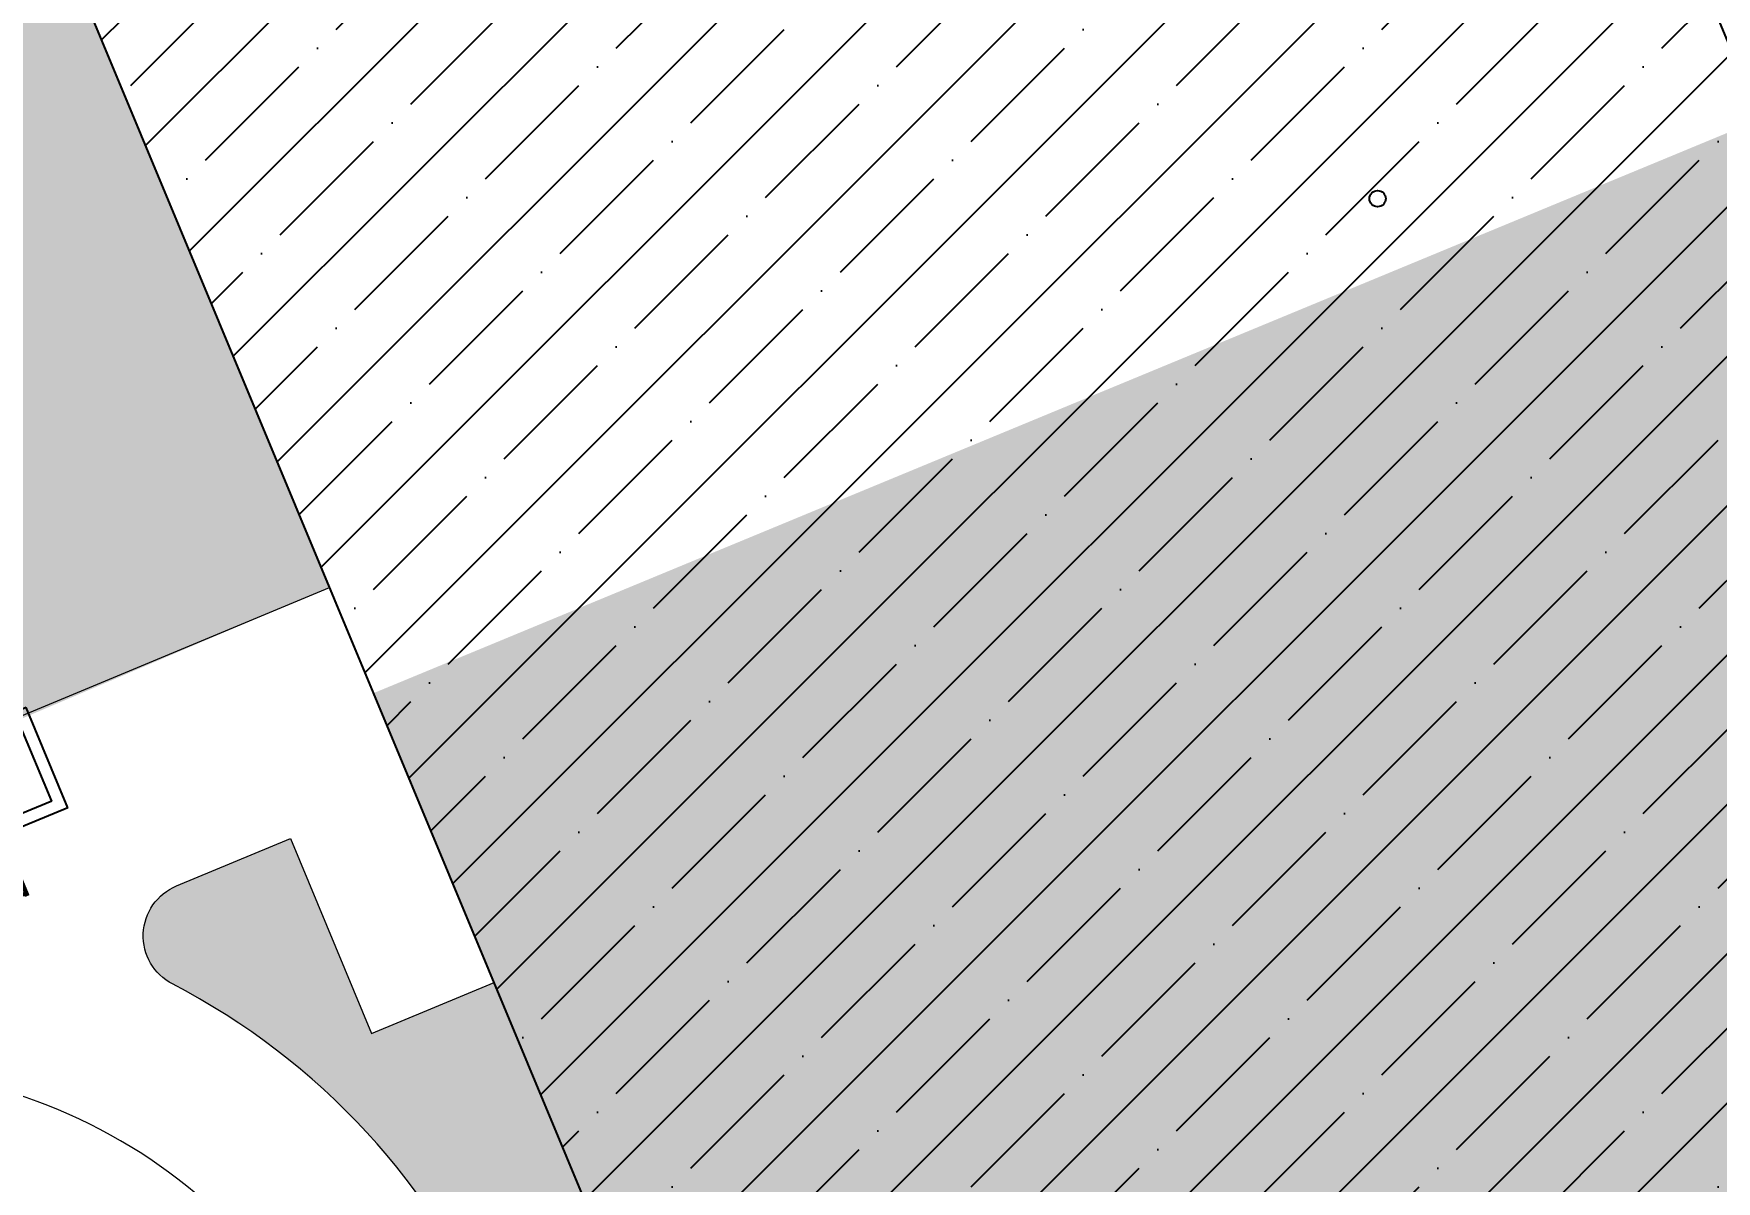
# Model space of a CAD drawing. Header units: inches. Extents: x 0 to 766, y -245 to 236.
# Drawn here: x 246.61 to 262.14, y 109.84 to 120.44 of the extents above; entities that cross this region are included whole.
import ezdxf

# ---------------------------------------------------------------- set-up
doc = ezdxf.new("R2010")
doc.units = ezdxf.units.IN
doc.header["$MEASUREMENT"] = 0
doc.linetypes.add('CENTER', pattern=[2, 1.25, -0.25, 0.25, -0.25])
doc.linetypes.add('HIDDEN', pattern=[0.375, 0.25, -0.125])
for name, color, linetype, lineweight in [('000 SOS 911 EQUIPOS', 5, 'Continuous', 25), ('000 SOS 911 IE-Alarmas Contra Incendio', 100, 'CONTRA_FUEGO', 25), ('000 SOS 911 Membrete', 255, 'Continuous', 18), ('000 SOS 911 TUBERIA ACI', 1, 'Continuous', 25), ('A-JARDIN', 251, 'Continuous', 9), ('A-PROYECCIONES', 251, 'HIDDEN', 9), ('DLP_MURO BAJO', 251, 'Continuous', 9), ('DLP_VERDE', 251, 'Continuous', 9)]:
    doc.layers.add(name, color=color, linetype=linetype, lineweight=lineweight)
doc.styles.add('MtXpl_Arial_Narrow', font='ARIALN.TTF')
doc.styles.get("Standard").update_dxf_attribs({"font": 'arial.ttf'})
doc.linetypes.add('CONTRA_FUEGO', pattern='A,0.9,-0.15,["ACI",Standard,S=0.08,R=0,X=-0.08,Y=-0.03],-0.2', length=1.25)
pattern_1 = [(252.5, (224.7641944979498, 71.68061551552734), (0.1469112948203549, -0.1958632256862088), [0, -0.19304, 0, -0.2159, 0, -0.206375]), (222.5, (224.7641944979498, 71.68061551552734), (0.02146303516649123, -0.4225123546636738), [0, -0.10414, 0, -0.17399, 0, -0.06667500000000001]), (182.5, (224.8921542387927, 71.77021389089992), (-0.3235593409169935, -0.227435928835707), [0, -0.0635, 0, -0.2286, 0, -0.29845]), (172.5, (224.8921542387927, 71.77021389089992), (-0.2488009110903542, -0.3102854999200086), [0, -0.03175, 0, -0.14986, 0, -0.17145])]

# ---------------------------------------------------------------- blocks, each defined once
blk = doc.blocks.new('01')
at = {"layer": '000 SOS 911 IE-Alarmas Contra Incendio', "color": 6, "linetype": 'Continuous'}
for p, q in [((763.4152067163672, -217.1090196650386), (762.9739800938313, -217.1090196650386)), ((762.9739800938313, -217.1090196650386), (762.9739800938318, -217.5502462875738)), ((763.4152067163672, -217.1090196650388), (763.4152067163672, -217.5502462875738)), ((763.365206716367, -217.1590196650386), (763.0239800938315, -217.1590196650386)), ((763.0239800938315, -217.1590196650386), (763.0239800938315, -217.500246287574)), ((763.365206716367, -217.1590196650386), (763.365206716367, -217.500246287574)), ((763.365206716367, -217.500246287574), (763.0239800938315, -217.500246287574)), ((763.4152067163672, -217.550246287574), (762.9739800938313, -217.550246287574))]:
    blk.add_line(p, q, dxfattribs=at)
at = {"layer": '000 SOS 911 IE-Alarmas Contra Incendio', "color": 6, "linetype": 'Continuous', "style": 'MtXpl_Arial_Narrow'}
blk.add_text('BZ', height=0.1634420128582015, dxfattribs=at).set_placement((763.4546889962231, -217.5521179622607))
blk = doc.blocks.new('base general')
at = {"layer": 'DLP_VERDE'}
h = blk.add_hatch(dxfattribs=at)
h.set_pattern_fill('AR-SAND', color=251, scale=0.0035, angle=215)
h.set_pattern_definition([(252.5, (-226544.9929284189, -8188091.284064868), (0.1028379063742484, -0.1371042579803462), [0, -0.135128, 0, -0.15113, 0, -0.1444625]), (222.5, (-226544.9929284189, -8188091.284064868), (0.01502412461654384, -0.2957586482645716), [0, -0.07289800000000002, 0, -0.121793, 0, -0.04667250000000001]), (182.5, (-226544.9033566003, -8188091.221346006), (-0.2264915386418954, -0.1592051501849949), [0, -0.04445, 0, -0.16002, 0, -0.208915]), (172.5, (-226544.9033566003, -8188091.221346006), (-0.1741606377632479, -0.217199849944006), [0, -0.022225, 0, -0.104902, 0, -0.120015])])
edge = h.paths.add_edge_path()
edge.add_line((35.41580056762905, 17.61179067846388), (34.95455813853187, 18.71969101391733))
edge.add_line((34.95455813853187, 18.71969101391733), (34.95451484443038, 18.71967298910022))
edge.add_line((34.95451484443038, 18.71967298910022), (26.09541963215452, 39.99920288659632))
edge.add_line((26.09541963215452, 39.99920288659632), (24.96460885493434, 39.52844891231507))
edge.add_line((24.96460885493434, 39.52844891231507), (24.21525246166857, 41.32843574881554))
edge.add_line((24.21525246166857, 41.32843574881554), (23.16457504793652, 40.8910259809345))
edge.add_arc((23.35674329285393, 40.42942944169044), 0.5000000000675453, 112.6025549344188, 242.6077559631927)
edge.add_arc((20.13618608468096, 34.21428573876619), 6.499999998689964, 22.603103711627227, 62.6077558450545, ccw=False)
edge.add_line((26.13691717362963, 36.71253039874136), (33.90051459215465, 18.06415133923292))
edge.add_arc((34.82370678105508, 18.44848997145891), 1.000000001170899, 202.6026878540078, 292.6029996940762)
edge.add_line((35.20805043788278, 17.52529987413436), (35.41580056762905, 17.61179067846388))
at = {"layer": 'DLP_MURO BAJO', "color": 251}
blk.add_line((18.76419143576641, 41.2257694574073, 1.244826271779357e-06), (24.57738136465196, 43.64587345533073, 2.953026254337112e-06), dxfattribs=at)
blk.add_lwpolyline([(35.41580056931707, 17.61179067846388), (35.20805043788278, 17.52529987413436, -0.4142151567783744), (33.90051459244569, 18.06415133923292), (26.13691717362963, 36.71253039874136, 0.1763479106686683), (23.12670349291875, 39.9854906052351, -0.6371021639211684), (23.164575047791, 40.8910259809345), (24.21525246166857, 41.32843574881554), (24.96460885493434, 39.52844891231507), (26.09541963215452, 39.99920288659632), (34.95451484443038, 18.71967298910022), (34.95455813969602, 18.71969101391733)], format="xyb", dxfattribs=at)
at = {"layer": 'DLP_MURO BAJO', "color": 251, "extrusion": (-1.377931136781361e-07, 6.242548566092228e-08, 0.9999999999999887)}
blk.add_arc((20.13618608363342, 34.2142857378348, 2.196278901240291e-06), 5, 22.60266140868173, 102.0117338507259, dxfattribs=at)

msp = doc.modelspace()

# ---------------------------------------------------------------- hatches: boundary and pattern name
h = msp.add_hatch()
h.set_pattern_fill('_USER', color=251, scale=0.1, angle=-123.8654315214217, pattern_type=0)
h.set_pattern_definition([(236.1345684785783, (247.3873874762451, 108.5132740345644), (0.08303486404664087, -0.05572442330572715), [])])
edge = h.paths.add_edge_path()
edge.add_line((242.2972198833543, 108.3163373368653), (245.7168911353749, 106.0220057294565))
edge.add_line((245.7168911353749, 106.0220057294565), (247.3875389058032, 108.5134996539774))
edge.add_line((247.3875389058032, 108.5134996539774), (244.579974391085, 110.3973269584449))
edge.add_arc((247.5124945035152, 114.7670531199174), 5.262526098373754, 228.09647621241, 236.1344662995961, ccw=False)
edge.add_line((243.9977673580818, 110.8503103368776), (242.2972198833543, 108.3163373368653))
at = {"layer": '000 SOS 911 EQUIPOS'}
h = msp.add_hatch(dxfattribs=at)
h.set_pattern_fill('ANSI35', color=2, scale=3.9)
h.set_pattern_definition([(45, (0, 7.460698725481052e-14), (-0.6894291116568839, 0.6894291116568839), []), (45, (0.6894291104999866, 7.460698725481052e-14), (-0.6894291116568839, 0.6894291116568839), [1.21875, -0.24375, 0, -0.24375])])
h.paths.add_polyline_path([(253.2691382691501, 141.9269970064324), (240.4765992209848, 136.6190270527919), (259.7191317356828, 90.39799356255388), (272.505328757883, 95.7210700659616)])
at = {"layer": 'A-JARDIN'}
h = msp.add_hatch(dxfattribs=at)
h.set_pattern_fill('AR-SAND', color=251, scale=0.005, angle=215)
h.set_pattern_definition(pattern_1)
edge = h.paths.add_edge_path()
edge.add_arc((225.6879002641892, 123.3335698759975), 1.002146658241305, 257.4460299640672, 366.6326294050357)
edge.add_spline(control_points=[(231.2466494466591, 136.2993001053902), (230.9591041243641, 136.2250012774812), (230.6797355579276, 136.1215556246089), (229.9129465459212, 135.7455524849566), (229.4670531478425, 135.4095382532897), (228.6980060788867, 134.6328291409509), (228.3721456226142, 134.1920316238748), (227.8113876408554, 133.2359534204798), (227.5760997863492, 132.7197153634252), (226.9675558980909, 131.0385636380734), (226.7113627121091, 129.7640265879082), (226.4641705319757, 127.0286333692121), (226.4758844817645, 125.568590777074), (226.6351630469965, 123.8771913471492), (226.6579394221719, 123.663304786277), (226.6833397042303, 123.4493206702965)], knot_values=[3.178988399227746, 3.178988399227746, 3.178988399227746, 3.178988399227746, 3.27264474534757, 3.27264474534757, 3.451258533299967, 3.451258533299967, 3.629872321252364, 3.629872321252364, 3.808486109204761, 3.808486109204761, 4.176816059395009, 4.176816059395009, 4.545146009585258, 4.545146009585258, 4.598367518391226, 4.598367518391226, 4.598367518391226, 4.598367518391226], degree=3, periodic=0)
edge.add_line((227.515378732782, 144.155646893275), (222.7705222890602, 122.9596663295152))
edge.add_line((222.7705222890602, 122.9596663295152), (225.4700745225657, 122.3553828420909))
edge.add_line((237.0326780342677, 136.0598947313475), (237.248083948298, 137.0308641279908))
edge.add_arc((237.0517782714981, 147.9595150212618), 10.93041381951005, 241.9587497731338, 271.0290636464855, ccw=False)
edge.add_line((231.9133128974011, 138.3122293996485), (232.1964717185131, 138.1244385084929))
edge.add_line((232.1964717185131, 138.1244385084929), (232.3979781340406, 137.861538208169))
edge.add_line((232.3979781340406, 137.861538208169), (232.5063023821515, 137.5519653065922))
edge.add_line((232.5063023821515, 137.5519653065922), (232.5099147009844, 137.2241566135409))
edge.add_line((232.5099147009844, 137.2241566135409), (232.3972853287653, 136.9065489387932))
edge.add_line((232.3972853287653, 136.9065489387932), (232.1568845034583, 136.627579088402))
edge.add_line((232.1568845034583, 136.627579088402), (231.7771824634058, 136.4156838749396))
edge.add_line((231.7771824634058, 136.4156838749396), (231.6699464528303, 136.4118425688567))
edge.add_line((231.6699464528303, 136.4118425688567), (231.3560908607562, 136.325824191873))
edge.add_line((231.3560908607562, 136.325824191873), (230.9961608123506, 136.2265572138922))
edge.add_spline(control_points=[(242.335392128962, 115.711400345047), (242.4972075047501, 116.4642880811217), (242.6101641862135, 117.244457290587), (242.8343337629287, 119.8062117957371), (242.7804862959258, 121.6727872975962), (242.3015829674498, 125.4022095129686), (241.8761861856567, 127.2613408612879), (240.8451584959059, 130.2857026449265), (240.3143472674076, 131.5070206197771), (239.2291498015059, 133.4438550342666), (238.7178828295384, 134.2092209505709), (237.783157242515, 135.3329146244424), (237.4002201774222, 135.7349236841174), (236.982852323674, 136.1042910861643)], knot_values=[0.8406520218730379, 0.8406520218730379, 0.8406520218730379, 0.8406520218730379, 1.040299333781935, 1.040299333781935, 1.478077922924497, 1.478077922924497, 1.915856512067059, 1.915856512067059, 2.242318769656856, 2.242318769656856, 2.484008472098275, 2.484008472098275, 2.63345040619262, 2.63345040619262, 2.63345040619262, 2.63345040619262], degree=3, periodic=0)
edge.add_arc((244.6264686568413, 115.0296093077259), 2.390370405447812, 163.4277606520959, 242.6530385894294)
edge.add_arc((236.9995836453984, 146.8800651161792), 9.867755442743283, 196.0271605298693, 288.2615441978883)
edge.add_line((240.09169562792, 137.5092892163294), (249.3412522330711, 115.3263536431687))
edge.add_line((249.3412522330711, 115.3263536431687), (245.2035464950552, 113.5643105693953))
h = msp.add_hatch(dxfattribs=at)
h.set_pattern_fill('AR-SAND', color=251, scale=0.005, angle=215, style=0)
h.set_pattern_definition(pattern_1)
edge = h.paths.add_edge_path()
edge.add_arc((219.6963608711324, 79.3034455348598), 2.7857783161922, 116.4294689351565, 171.8357901755376)
edge.add_line((216.8878590081533, 78.98857011281422), (216.9388160718611, 79.6990556848096))
edge.add_line((216.8878590081824, 78.98857011374554), (221.0001627046097, 78.09091278080365))
edge.add_line((234.407414844982, 108.3959429562884), (228.4929484198458, 95.02679254495075))
edge.add_line((228.4929484198458, 95.02679254495075), (221.0001735148492, 78.09091042083224))
edge.add_arc((213.9090694641875, 90.61149299711457), 9.917467425771902, 297.3375804315323, 330.9917128100339)
edge.add_arc((226.5469235219882, 102.7724028174626), 4.229226115691628, 251.8725659171058, 278.5869914388251)
edge.add_arc((227.3761320488068, 93.672252697018), 2.670843307755028, 75.85171758773151, 173.19231756884, ccw=False)
edge.add_line((228.0289722179243, 96.26207965806594), (228.8737878502527, 95.88761188377163))
edge.add_line((228.8737878502527, 95.88761188377163), (230.1595399276941, 98.79377291266343))
edge.add_line((230.1595399276941, 98.79377291266343), (229.6568091257598, 99.01402314667126))
edge.add_line((229.6568091257598, 99.01402314667126), (227.1783928922616, 98.59058503162584))
edge.add_arc((202.4146470572398, 96.84064347304871), 22.99100468511089, 331.3136155140102, 332.2974948543321)
edge.add_line((222.7702687594231, 86.15256780207625), (222.3275821089576, 86.38500818059316))
edge.add_arc((210.508226476197, 94.28975247879049), 14.21907697403569, 326.2255308005629, 358.7874096119161)
edge.add_spline(control_points=[(225.2310779922357, 98.75308644872626), (225.4733695756242, 98.80647158164999), (225.7085085275705, 98.8790808227705), (226.5714554933313, 99.21248632863632), (227.1482812181878, 99.5744661466079), (228.2111456425866, 100.4497752711969), (228.6976044385176, 100.9657592448266), (229.5787748450477, 102.1108435486304), (229.9728212790453, 102.7402913561883), (230.8536143288313, 104.4681570651802), (231.2518719515012, 105.6186669888767), (231.5999334682076, 107.5092360676127), (231.6578600540763, 108.2545815297263), (231.6167146657192, 108.9781774832728)], knot_values=[0.3740482645886585, 0.3740482645886585, 0.3740482645886585, 0.3740482645886585, 0.4906448235938291, 0.4906448235938291, 0.8165459120580114, 0.8165459120580114, 1.142447000522194, 1.142447000522194, 1.468348088986376, 1.468348088986376, 1.991137109891608, 1.991137109891608, 2.334582371093413, 2.334582371093413, 2.334582371093413, 2.334582371093413], degree=3, periodic=0)
edge.add_arc((232.1159082857723, 109.0065628216462), 0.4999999979071644, 136.5657653362087, 183.2544699340975)
edge.add_spline(control_points=[(231.7528262861254, 109.3503235812159), (232.3298525965022, 109.8473481033789), (232.7769118608214, 110.0770671023848), (233.4744657043141, 110.2523933938565), (234.0485849328636, 110.2647862118529), (234.863837866835, 110.2506729607331), (235.9059968797612, 110.2322425135272), (237.1982137994148, 110.2087834385084)], knot_values=[6.015160029701731, 6.015160029701731, 6.015160029701731, 6.015160029701731, 6.054882591792072, 6.054882591792072, 6.235584469491094, 6.235584469491094, 6.279718761648507, 6.279718761648507, 6.279718761648507, 6.279718761648507], degree=3, periodic=0)
edge.add_line((245.4273668746994, 103.5207429296198), (234.407414844982, 108.3959429562884))
edge.add_line((248.3742852063099, 102.363942817864), (248.281965970202, 102.3255089969235))
edge.add_arc((242.663362787391, 99.67410733186176), 6.212779773610728, -63.39457999249862, 25.262481377147594, ccw=False)
edge.add_arc((249.5813234682666, 85.84517616041472), 9.249999984826383, 116.5573009251809, 156.134074475226)
edge.add_line((241.1222471739695, 89.58770578176251), (238.081067059213, 82.71391604383012))
edge.add_line((238.081067059213, 82.71391604383012), (237.7381078613637, 82.86564833026847))
edge.add_line((237.7381078613637, 82.86564833026847), (242.3909303276689, 93.38236104146114))
edge.add_line((242.3909303276689, 93.38236104146114), (242.8252795721294, 93.19019589674195))
edge.add_line((242.8252795721294, 93.19019589674195), (246.5277409901557, 101.5571087394702))
edge.add_line((246.5277409901557, 101.5571087394702), (244.8811718978925, 102.2861697031977))
edge.add_line((244.8811718978925, 102.2861697031977), (245.4274181179592, 103.5207202593656))
edge.add_arc((237.0518949160125, 102.2501378665539), 7.959990487141622, 56.10332446192847, 88.94674162212493)
edge.add_line((241.4911573199736, 108.857285349709), (245.8482007610967, 105.9307960300567))
edge.add_arc((241.7747690912458, 100.3680202477472), 6.894731322364667, 16.827137296234184, 53.78594943242729, ccw=False)
at = {"layer": 'DLP_VERDE'}
h = msp.add_hatch(dxfattribs=at)
h.set_pattern_fill('AR-SAND', color=251, scale=0.005, angle=215)
h.set_pattern_definition([(252.5, (-226320.2287341499, -8188019.603450044), (0.1469112948203549, -0.1958632256862088), [0, -0.19304, 0, -0.2159, 0, -0.206375]), (222.5, (-226320.2287341499, -8188019.603450044), (0.02146303516649123, -0.4225123546636738), [0, -0.10414, 0, -0.17399, 0, -0.06667500000000001]), (182.5, (-226320.100774409, -8188019.513851669), (-0.3235593409169935, -0.227435928835707), [0, -0.0635, 0, -0.2286, 0, -0.29845]), (172.5, (-226320.100774409, -8188019.513851669), (-0.2488009110903542, -0.3102854999200086), [0, -0.03175, 0, -0.14986, 0, -0.17145])])
h.paths.add_polyline_path([(267.8011765499198, 121.8252278390201), (249.7474713067006, 114.3513253359916), (259.3553606254811, 91.27305019654801), (260.7384402448026, 87.95102445602885), (279.0505276954739, 94.79639531027993)])
h.paths.add_polyline_path([(272.498323991191, 98.86165167306086), (274.2278818346042, 94.70730098251721), (278.3822325256135, 96.43685882639608), (276.652674682666, 100.5912095169397)], flags=16)

# ---------------------------------------------------------------- linework, layer by layer
at = {"layer": '000 SOS 911 EQUIPOS', "color": 2, "elevation": 1.708199982557754e-06}
msp.add_lwpolyline([(240.4765972778706, 136.6190317202337), (253.2691363260319, 141.9270016738728), (272.5053268147636, 95.7210747334008), (259.7191297925647, 90.39799822999474), (240.4765972778661, 136.6190317202318)], dxfattribs=at)
at = {"layer": '000 SOS 911 TUBERIA ACI', "ltscale": 0.1}
msp.add_circle((259.0140903300651, 118.9165315417836, -8.393018081118117e-08), 0.075, dxfattribs=at)
at = {"layer": 'A-PROYECCIONES', "color": 251, "linetype": 'CENTER', "ltscale": 0.5, "elevation": -1.555527267269873e-06}
msp.add_lwpolyline([(243.8853701699938, 110.6828281302797), (247.3036440446106, 108.3888269635709, -0.1473592484146012), (250.652146203118, 104.307793592182, -6.644045929317639e-06), (251.0631658790464, 103.3205115032243, -7.578620973326177e-06)], format="xyb", dxfattribs=at)

# ---------------------------------------------------------------- block references
at = {"color": 251}
msp.add_blockref('base general', (224.76419426899, 71.68061482448599, -1.402094120316641e-06), dxfattribs=at)
at = {"layer": '000 SOS 911 Membrete', "color": 4, "linetype": 'Continuous', "xscale": 2.269662975122643, "yscale": 2.269662975122643, "zscale": 2.269662975122643, "rotation": 292.5298527046595}
for p in [(38.17312474026937, 1902.5585208249, -8.393018081118117e-08), (38.17312474026744, 1902.558520824476, -8.3930180805325e-08)]:
    msp.add_blockref('01', p, dxfattribs=at)

doc.saveas('drawing.dxf')
